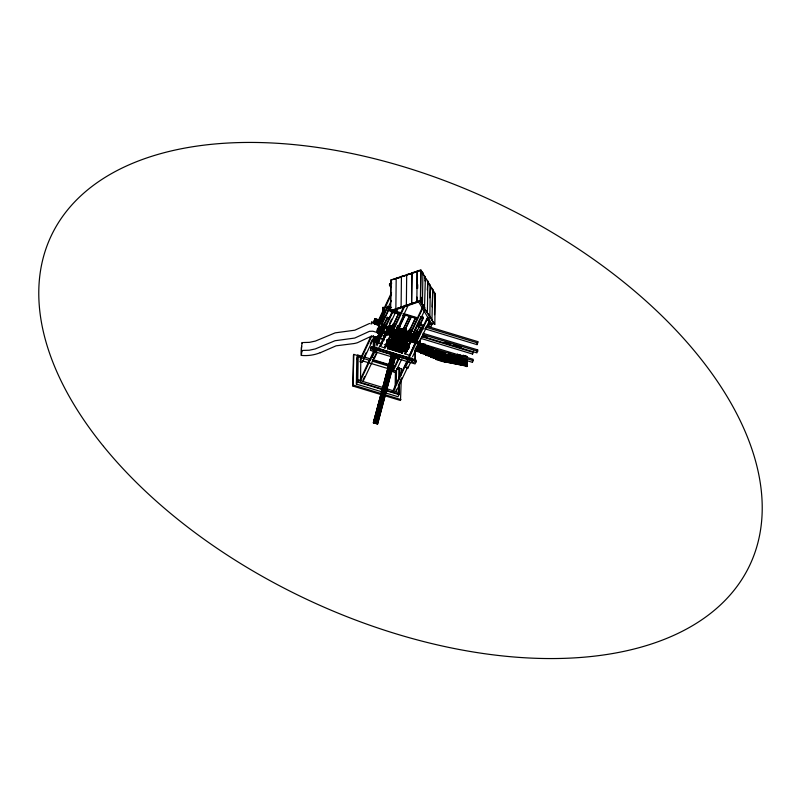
<?xml version="1.0" encoding="UTF-8"?>
<svg xmlns="http://www.w3.org/2000/svg" width="801" height="801" viewBox="0 0 801 801"><rect width="100%" height="100%" fill="white"/><g stroke="black" fill="none" stroke-linecap="round" stroke-linejoin="round"><path stroke-width="1.2" d="M381.466 394.723L352.921 386.062L353.421 355.344L353.862 354.392L359.809 356.205M352.921 386.062L353.862 354.392M356.375 384.1L356.805 357.216L357.807 355.093L357.787 381.636L356.375 384.1L382.538 392.039M360.49 380.715L360.861 357.677M391.579 356.805L370.442 350.397L371.364 346.773L374.147 347.354M371.364 346.773L370.442 350.397M392.46 354.913L371.334 348.505L371.774 346.633M373.216 349.957L374.518 347.734L376.891 348.455L375.889 350.778L373.216 349.957L373.446 335.559M373.636 323.564L373.677 321.161L374.968 319.319M374.277 337.271L374.097 348.075L376.78 348.886M374.488 324.075L374.568 319.269L378.753 320.59M374.518 347.734L374.688 336.6M377.201 342.337L374.788 341.466L377.211 342.167M374.798 341.016L377.221 341.637L374.838 340.836M377.181 341.206L374.848 340.315M377.191 340.675L374.858 339.784M377.201 340.145L374.818 339.354L377.241 340.055L382.488 328.79M375.108 321.191L378.723 322.352M378.743 321.041L375.178 320.04M375.138 319.529L378.753 320.52M378.472 338.062L374.898 336.901L374.738 347.374L415.168 359.649M376.951 344.75L377.071 337.341M377.291 323.744L377.331 321.281M381.727 323.804L388.395 309.637M383.369 316.345L382.327 316.025L383.058 307.334L384.1 307.654L383.979 315.043L382.938 314.723L383.058 307.334M383.098 332.665L383.088 333.336L383.819 324.645M383.389 315.113L383.429 312.65M383.479 309.627L384.1 307.654M381.396 346.853L384.63 347.834L390.277 335.459M386.983 332.355L380.315 346.523L386.472 333.446M387.243 318.668L387.263 317.326L389.346 317.957L389.326 319.299L387.243 318.668L383.539 326.538M378.422 326.838L387.424 307.724L387.444 306.382L389.526 307.013L389.506 308.355L379.454 329.722M402.112 351.669L387.884 347.163L387.644 349.016M428.515 322.112L428.465 325.707L431.138 326.518L432.16 323.053L430.938 322.683L418.663 301.907L392.35 310.968L391.128 310.598L390.488 311.599L389.086 309.997L389.106 308.455L391.549 307.334M389.476 285.416C389.807 281.311 388.896 287.249 391.078 286.968M389.266 308.125L389.086 309.997M390.488 311.599L390.948 280L421.016 270.327M390.678 311.539L390.708 310.007M392.039 333.887L392.059 332.545L384.921 347.714M389.626 317.867L392.71 310.938M397.346 308.735L396.305 313.521L393.631 312.71L393.671 310.307M401.762 358.988L395.404 372.505L392.88 371.734L392.901 370.102L398.207 358.838M393.511 335.819L393.501 336.49L394.142 333.176M393.661 328.841L388.074 326.958M395.854 309.266L396.195 278.187L405.196 275.774M395.153 387.844L395.434 370.873M396.175 391.549L396.215 389.126M396.285 384.27L396.545 368.51L399.409 369.651M387.033 328.14L397.807 331.414L397.867 330.242L393.702 328.971L393.732 327.449L389.176 326.097M395.063 356.595L397.747 357.406L397.787 355.003M398.798 313.171L392.13 327.349L398.798 313.171L395.564 312.19M384.921 392.76L398.007 396.735L398.998 394.603L398.968 385.081M399.058 379.023L399.248 367.589L399.268 378.132M399.148 385.411L398.998 394.603L385.922 390.638M401.101 307.454L401.441 276.375L410.442 273.962M400.941 373.466L401.441 368.84L397.867 367.749M385.041 395.804L400.5 400.5L401.281 378.663M401.341 374.978L401.441 368.84M401.912 353.351L402.172 350.267L387.864 345.952M405.046 315.073L398.377 329.241L405.046 315.073L409.351 316.375L402.683 330.553L409.351 316.375M415.619 341.907L409.461 355.374L405.156 353.682L410.793 341.687M406.347 305.652L406.688 274.573L412.695 272.961M408.38 340.335L408.37 341.006L409.011 337.692L401.872 352.861M410.462 333.947L398.167 330.022L410.512 333.847M410.472 333.416L398.177 329.501L410.523 333.246M398.147 329.061L410.482 332.886L398.137 329.141M411.133 316.926L404.475 331.093L411.133 316.926L415.449 318.227L408.78 332.395L414.938 318.938M411.934 272.761L411.594 303.839L411.934 272.761L417.942 271.149M411.073 339.664L411.093 338.322M415.359 348.445L415.138 360.53L414.247 362.412L411.574 361.601L411.624 358.007M413.136 334.688L413.106 336.03L413.907 333.036L417.481 334.117M411.574 361.601L412.455 359.719L415.138 360.53L415.108 350.127M413.066 339.384L415.489 340.085L415.619 332.255M416.13 341.196L394.032 334.137M416.92 297.111L416.84 302.027L417.181 270.948L420.855 269.967L420.365 300.685L422.027 303.849L422.127 297.702M415.939 362.042L415.779 359.989L415.939 362.042L415.048 363.934L393.922 357.516M420.325 345.982L420.044 352.36L415.889 351.098L416.099 348.315M417.061 288.51L417.181 270.948M416.059 350.718L416.28 347.053M416.55 347.143L416.49 350.738M416.67 347.173L416.61 350.778M417.661 288.35L417.721 284.665M417.421 334.838L418.222 331.844L418.202 333.186M422.317 328.03L417.551 326.588L417.581 325.246M417.481 345.121L417.391 351.118L417.361 345.081M417.551 326.588L418.352 323.594L424.3 325.396M418.342 345.271L418.202 351.369L418.222 345.231M418.943 351.489L419.043 345.481M419.063 351.519L419.163 345.521M419.424 340.405L418.773 344.16M420.125 325.026L420.165 322.563M411.444 303.479L420.515 301.046L420.976 270.257L422.928 272.941L422.437 303.659M419.764 351.729L419.864 345.732M419.884 351.769L419.984 345.772M420.225 351.979L420.245 345.852M419.814 344.48L420.505 338.252M420.715 324.956L420.755 322.493M415.028 341.236L420.845 328.861L420.865 327.519L422.948 328.15M423.108 318.558L423.128 317.206L421.046 316.575L421.026 317.917L423.108 318.558L415.699 334.297M426.973 312.11L421.296 303.599L421.336 301.136M425.301 348.035L425.031 354.412L420.865 353.151L420.986 345.942M421.807 297.261L421.296 303.599M420.865 353.151L421.146 346.773M421.046 352.77L421.306 346.713M421.576 346.793L421.476 352.79M421.686 346.823L421.596 352.83M422.407 353.071L422.407 345.842M422.367 353.171L422.407 343.539M423.228 353.321L423.268 343.689M429.446 316.245L423.769 307.734L423.809 305.271M423.188 353.421L423.389 343.719M424.93 280.951L425.401 277.076L422.838 273.562M423.929 353.531L424.029 347.534M424.14 347.574L423.999 353.662M424.5 307.985L425.401 277.076M424.75 353.782L424.971 344.31M424.961 347.824L424.82 353.912M425.031 354.412L425.231 347.904M430.307 348.886L430.007 356.465L425.852 355.193L425.962 347.994M425.852 355.193L426.142 347.624M426.022 354.823L426.302 347.564M427.323 289.992L427.874 281.211L424.67 276.826M426.573 347.644L426.452 354.843M408.961 358.227L426.983 319.939L427.003 318.307L428.695 318.818M426.693 347.684L426.573 354.883M427.384 311.929L427.874 281.211M427.394 355.123L427.384 345.581M427.354 355.223L427.504 345.621M428.555 319.709L428.595 317.306M428.285 348.275L428.165 355.474L428.185 349.336M429.736 297.822L430.347 285.336L427.143 280.961M429.026 348.385L428.986 355.714L429.146 348.425M428.465 325.707L429.466 323.394L429.536 319.068M429.857 316.065L430.347 285.336M429.847 348.635L429.807 355.964L429.967 348.675M430.007 356.465L430.227 348.755M435.283 350.938L434.993 358.518L430.828 357.246L430.968 348.846M430.828 357.246L431.138 348.475M431.008 356.876L431.308 348.415M431.669 349.727L431.509 357.026L431.559 349.697M432.129 306.863L432.82 289.471L429.616 285.096M431.919 320.38L432.82 289.471M432.49 349.977L432.33 357.276L432.37 349.947M433.161 349.086L433.191 357.426M433.151 357.526L433.281 349.126M429.466 323.394L431.839 324.115L434.192 323.494M434.012 357.677L434.012 350.438M434.542 314.683L434.883 293.797L432.32 290.292M433.962 357.767L434.122 350.478M431.599 319.949L434.803 324.325L435.293 293.607L432.089 289.221M434.713 357.887L434.823 350.688M434.943 350.728L434.783 358.017M434.993 358.518L435.123 350.117M440.23 351.909L439.919 360.68L435.754 359.419L435.894 351.018M435.754 359.419L436.064 350.638M435.934 359.038L436.215 351.779M436.365 359.068L436.495 350.668M436.615 350.698L436.435 359.198M437.186 359.309L437.316 350.908M437.436 350.948L437.256 359.439M437.997 359.559L438.137 351.158M438.257 351.198L438.077 359.689M438.818 359.809L438.908 351.499M439.068 351.449L438.888 359.939M439.749 360.09L439.729 351.749M439.709 360.19L439.769 351.659M439.919 360.68L439.979 357.086M440.099 360.31L440.16 351.779M445.436 353.481L445.126 362.262L440.961 361.001L441.091 352.6M440.961 361.001L441.271 352.22M441.141 360.62L441.431 352.16M441.701 352.24L441.691 360.68M441.641 360.77L441.822 352.28M442.502 360.931L442.522 352.49M442.462 361.021L442.643 352.53M443.333 352.74L443.323 361.181M443.273 361.271L443.454 352.78M444.144 361.421L444.154 352.991M444.094 361.521L444.235 353.121M444.955 361.672L444.976 353.241M444.915 361.772L445.096 353.271M445.126 362.262L445.356 353.351M450.893 355.674L450.603 363.253L446.437 361.992L446.558 354.783M446.437 361.992L446.738 354.412M446.618 361.611L446.898 354.352M447.288 354.473L447.128 361.762L447.168 354.432M448.099 354.713L447.939 362.012L447.979 354.683M448.89 353.862L448.76 362.262L448.8 354.933M449.751 354.012L449.581 362.513L449.641 353.982M450.432 355.424L450.392 362.753L450.552 355.464M450.603 363.253L450.743 354.853M456.25 356.645L456.029 364.355L451.864 363.093L452.004 354.693M451.864 363.093L452.165 355.514M452.044 362.713L452.325 355.464M452.595 355.544L452.545 362.873L452.705 355.574M453.406 355.784L453.366 363.123L453.526 355.824M454.067 363.334L454.267 353.641L454.187 363.364M454.998 356.375L455.048 363.524M455.048 356.285L454.928 363.484M455.699 363.824L455.819 356.625L455.749 363.734M457.451 354.603L461.787 355.484L461.456 365.466L457.291 364.205L457.411 357.006M457.291 364.205L457.621 354.222M457.471 363.824L457.792 354.162M458.022 363.884L457.952 357.937M457.972 363.974L458.002 357.847M458.833 364.135L458.813 358.097M458.793 364.225L458.933 358.127M459.654 364.375L459.644 354.843M459.614 364.475L459.814 354.783M460.475 364.625L460.455 358.588M460.425 364.725L460.565 358.628M461.126 364.936L461.266 358.838L461.176 364.835M461.456 365.466L461.566 358.267M467.153 360.2L466.883 366.568L462.718 365.306L462.818 359.309M462.718 365.306L462.988 358.928M462.898 364.936L463.158 358.868M463.449 364.986L463.419 358.958M463.399 365.086L463.539 358.988M464.099 365.296L464.24 359.198M464.22 365.336L464.36 359.238M464.96 365.446L465.061 359.449M465.181 359.489L465.041 365.576M465.781 365.697L465.872 359.699M465.992 359.739L465.852 365.827M466.593 365.947L466.693 359.949M466.813 359.979L466.673 366.077M466.883 366.568L467.083 360.06M417.732 345.732L472.45 362.342L472.47 360.991M421.436 338.563L472.58 354.082L472.6 352.74M472.45 362.342L473.251 359.339L419.724 343.098M472.58 354.082L473.381 351.088M424.69 328.75L477.026 344.64L477.827 341.637L426.683 326.117M422.177 336.29L476.895 352.891L477.666 351.238L477.696 349.897L422.978 333.286M477.026 344.64L477.827 341.637M301.416 347.744L301.416 347.664A40.931 2.533 -84.4 0 0 301.306 351.299L301.296 351.949A40.931 2.533 -84.4 0 0 301.296 355.374L301.296 355.404A32.771 26.093 0.9 0 0 320.21 352.69M301.526 347.494L301.637 346.352M302.087 343.269L302.107 342.458L301.526 347.574A39.629 2.453 -84.4 0 0 301.426 353.682L301.436 353.802M301.957 351.148L301.987 350.327L301.326 355.394M375.158 321.261L378.673 322.523M374.648 339.474L374.868 338.733L377.251 339.464M374.608 342.167L374.828 341.616M391.909 353.011L373.296 422.788L377.581 423.999L396.195 354.232L391.909 353.011L398.447 355.003L397.747 357.406M373.416 422.738L392.029 352.961M373.566 422.758L392.18 352.991M392.45 353.071L373.867 422.868L392.42 353.081M375.589 423.369L394.202 353.601L375.469 423.339M376.41 423.619L394.903 353.812L376.29 423.589M396.105 354.182L377.581 423.999M415.589 333.536L415.369 334.087M415.499 336.78L398.147 331.334L397.967 329.191L409.191 332.595M412.455 359.719L414.948 360.009M415.268 353.892L415.038 354.442M434.182 323.684L434.342 323.163M370.873 323.894L371.764 322.012L371.734 323.734L371.764 322.012L374.107 322.723M374.978 319.128L375.108 324.085L377.501 324.816M356.775 359.138L358.187 356.866L369.912 360.43M360.12 359.259L370.883 336.39M376.71 324.005L391.549 292.465M360.25 360.55L371.914 335.769M377.211 324.505L382.508 313.241M383.569 310.988L391.519 294.097M377.381 324.605L382.508 313.702M382.327 316.025L382.938 314.723M378.362 325.206L382.467 316.485M378.452 325.496L387.444 306.382M363.864 357.426L365.987 352.921M370.222 343.909L372.345 339.414M380.495 322.122L383.058 316.665M377.661 329.031L379.444 325.266L377.702 330.172A39.629 8.1 -73.1 0 0 377.541 332.956M373.907 337.662L362.252 362.442L359.719 361.672M388.215 307.254L391.399 300.495M374.898 336.901L378.422 338.162M381.586 323.874L385.291 316.005M387.934 310.387L389.526 307.013M374.798 340.485L377.221 341.106M356.405 382.177L357.817 379.904L383.609 387.734M382.508 327.439L377.211 338.693L374.838 338.052L377.261 338.763M387.263 317.326L383.559 325.196L381.316 324.385M377.121 340.635L382.257 329.742L378.583 328.66M378.743 338.633L380.285 335.369M377.081 343.419L383.749 329.251L384.34 329.431L384.39 326.648L383.789 326.468M359.929 380.325L373.717 351.038M376.891 344.28L392.79 310.498M377.671 343.599L379.213 340.335M385.091 328.29L386.683 324.926M360.44 380.825L374.457 351.028M376.87 345.912L393.822 309.877M393.631 312.71L394.933 310.478L397.306 311.199M362.993 379.964L364.585 376.58M389.486 323.654L391.609 319.148M362.963 381.596L376.74 352.31M378.332 348.936L395.293 312.891M374.598 357.997L377.291 352.28L374.908 351.559L372.215 357.276L371.604 357.106L374.598 357.997L373.977 357.827M393.551 328.29L403.654 306.823M384.63 347.834L390.788 334.758M393.521 330.012L405.216 305.161M385.411 347.974L391.529 334.978M388.024 346.182L392.61 336.43M387.884 347.244L402.152 351.569M387.494 348.605L394.122 334.518M396.195 330.833L408.43 304.851M398.117 330.723L413.236 335.128L398.117 330.653M410.392 332.936L422.578 307.033M402.122 351.138L387.894 346.633L402.162 351.048M392.88 371.734L399.238 358.217M410.362 334.568L423.088 307.544M402.362 353.121L408.991 339.033L419.394 342.197M410.462 339.063L421.046 316.575M404.976 351.329L407.008 346.993M412.475 335.259L419.143 321.081M410.442 340.415L424.55 310.558M404.445 353.752L410.563 340.745M405.146 354.062L410.783 342.067M415.188 334.077L417.301 329.581M419.954 323.954L423.128 317.206M413.046 339.914L414.638 336.55M415.499 336.53L398.157 331.083L416.68 337.111M415.489 337.301L386.943 328.56M415.529 337.662L386.933 329.091M415.519 338.182L386.933 329.622L411.904 337.271M414.517 341.016L420.865 327.519M415.459 339.414L386.903 331.003M434.743 298.773L434.603 297.571M392.56 391.509L406.868 361.101M407.929 358.848L427.003 318.307M393.591 390.888L407.899 360.48M404.905 367.208L405.516 367.389L408.21 361.662L410.593 362.382L407.899 368.11L404.905 367.208L407.288 362.152M398.267 385.521L401.972 377.641M396.115 391.659L407.779 366.878M412.545 356.745L418.382 344.36M419.434 342.107L429.506 320.7L426.983 319.939M420.205 342.758L420.034 342.167M421.026 343.549L425.291 344.3L425.181 344.81M433.231 347.794L434.042 348.035M449.611 352.871L448.96 352.57M476.915 351.549L477.696 349.897M377.732 336.39L379.314 333.146L377.281 337.992L371.233 336.25L357.446 342.708A27.164 21.637 0.9 0 1 353.972 343.559L336.09 345.822L320.25 352.76M422.928 272.941L421.216 271.339M420.475 300.976L424.91 307.794M426.653 311.679L432.33 320.19M429.126 315.814L434.803 324.325M374.828 339.103L378.432 340.165M415.499 336.971L386.953 328.31M415.449 339.854L413.066 339.133M395.834 354.102L377.071 423.849M389.506 283.884L391.779 283.093M369.601 323.454L354.853 330.192L335.168 332.856L315.384 341.076L309.396 342.357L303.369 342.528M418.252 271.058L420.094 270.568M413.296 272.801L418.092 271.509M395.754 278.708L390.948 280L390.447 310.718L396.455 309.106M397.546 278.227L401.151 277.256M416.69 301.667L420.365 300.685L390.447 310.718L401.701 307.294M406.197 305.291L417.441 301.867M400.951 307.093L412.195 303.679M395.694 308.906L406.948 305.491M303.239 350.407L309.266 350.227L315.254 348.946L335.038 340.725L354.733 338.062L369.481 331.324L372.815 331.214L379.694 333.286M407.278 367.929L407.899 368.11M387.424 307.724L389.506 308.355M394.523 310.818L400.75 312.71M403.123 313.431L417.401 317.757M396.645 312.14L400.74 313.381M403.113 314.102L417.391 318.428M388.395 310.017L392.7 311.329M397.747 313.952L400.13 314.673M402.502 315.404L404.885 316.125M408.45 317.206L410.833 317.927M414.397 319.008L416.78 319.729M429.346 323.824L432.029 324.635M384.049 310.438L384.65 310.618L384.6 313.401L384.009 313.221M418.332 324.936L423.088 326.377M425.471 327.098L477.807 342.988M420.845 328.861L422.928 329.501M375.148 318.748L378.763 319.819M392.991 324.165L395.414 324.866M397.747 325.606L400.17 326.317M403.694 327.409L406.117 328.12M409.641 329.221L412.064 329.922M393.031 324.315L395.414 325.046M397.787 325.767L400.17 326.488L397.747 325.857M403.734 327.569L406.117 328.29M412.064 330.092L409.681 329.371L412.064 330.172M392.991 324.415L395.414 325.116M403.694 327.659L406.117 328.37M395.404 325.566L393.021 324.846L395.404 325.647M397.787 326.287L400.16 327.018L397.737 326.387M403.734 328.1L406.107 328.821M409.671 329.902L412.054 330.623L409.631 329.992M403.684 328.19L406.107 328.891M393.021 325.376L395.394 326.097L392.971 325.466M403.724 328.62L406.097 329.351M409.671 330.433L412.044 331.153M375.128 320.06L378.743 321.121M403.674 328.72L406.097 329.421M408.43 330.242L412.044 331.224M422.958 334.638L477.666 351.238M378.733 321.571L375.118 320.58L378.733 321.652M391.819 325.546L394.202 326.267L391.769 325.637M402.523 328.79L406.087 329.872L402.482 328.891M408.47 330.593L410.853 331.324M396.535 327.078L398.958 327.789M408.43 330.693L410.843 331.394M391.809 326.067L394.192 326.788M396.565 327.519L398.948 328.24M402.513 329.321L406.087 330.402M408.46 331.123L410.843 331.844M389.386 325.446L394.192 326.868M406.077 330.483L396.525 327.609L406.077 330.653M408.42 331.224L410.843 331.924M389.386 325.516L394.182 327.038M408.42 331.294L410.833 332.095M423.429 335.919L426.993 337.011M444.835 342.417L450.783 344.23M453.156 344.951L461.486 347.474M389.386 325.767L394.142 327.209M396.515 327.939L410.793 332.265M381.286 323.694L384.71 324.705M398.147 328.821L410.533 332.545L410.502 334.077L412.525 334.688M381.326 323.854L384.71 324.956M389.216 326.247L393.722 327.689L389.176 326.347M381.276 323.944L384.66 324.976M388.084 326.438L393.722 328.22L388.034 326.528M381.276 324.475L383.529 325.236M413.887 334.377L417.461 335.459M422.217 336.911L473.361 352.43M381.306 324.906L383.559 325.596M381.266 325.006L383.559 325.667M388.024 327.058L393.712 328.75M375.118 323.334L378.152 324.255M377.511 324.285L375.068 323.654L377.511 324.365M388.285 327.559L397.817 330.633L388.245 327.649M393.481 329.451L396.605 330.392M388.275 328.09L397.857 331.073L387.033 327.889M375.068 324.185L377.501 324.896M398.107 331.173L415.549 336.44M387.073 327.969L397.857 331.244M379.814 326.397L382.227 327.098L379.804 326.468M386.943 328.64L411.924 336.22M379.804 326.918L382.227 327.629L379.804 326.998M386.933 329.161L411.914 336.75M379.794 327.449L382.217 328.16M379.794 327.529L382.167 328.25M382.207 328.68L379.784 327.979L382.157 328.78M415.509 338.793L386.923 330.142L411.894 337.802M382.197 329.211L379.774 328.51L382.197 329.381M379.774 328.831L382.147 329.551M386.903 331.193L410.733 338.392M378.623 328.821L382.187 329.902M386.943 331.344L410.733 338.563M413.106 339.284L415.489 340.014M378.573 328.911L382.187 329.982M385.712 331.083L409.541 338.282M377.421 328.991L382.177 330.433M385.742 331.514L391.689 333.316M394.072 334.037L408.34 338.372M410.723 339.093L415.479 340.535M377.371 329.081L382.177 330.503M385.702 331.604L391.689 333.396M377.411 329.511L382.167 330.963M383.709 331.364L408.34 338.903M377.371 329.611L382.167 331.033M385.692 332.135L390.498 333.566M394.022 334.658L414.277 340.785M377.401 330.042L380.976 331.123L377.361 330.132M394.052 335.098L408.33 339.424M420.425 343.178L382.658 331.724L382.778 324.325L382.047 333.016L473.221 360.68M377.391 330.573L380.966 331.654M408.32 339.954L394.042 335.629L408.32 340.035M377.351 330.663L380.966 331.734M377.391 330.823L380.956 331.904M386.573 333.717L392.35 335.469M394.042 335.869L408.32 340.205M413.006 341.737L418.783 343.489M427.043 345.912L429.126 346.543M377.341 330.993L380.916 332.075M393.992 336.05L408.27 340.375M377.341 331.183L380.956 332.245M392.8 335.879L408.31 340.555M377.341 331.434L380.946 332.495M384.47 333.596L386.893 334.307M392.8 336.13L408.31 340.805M377.341 331.514L380.906 332.595M377.331 331.964L380.946 332.946M386.883 334.828L384.47 334.127L386.843 334.928M408.3 341.326L392.79 336.65L408.25 341.426M377.331 332.035L379.704 332.755M377.321 332.485L379.744 333.196M384.46 334.658L386.883 335.359M391.589 336.82L408.29 341.777M391.589 336.901L407.058 341.586M377.361 332.926L379.734 333.717M407.088 342.027L391.629 337.251L407.048 342.117M377.311 333.016L379.694 333.737M391.619 337.782L407.078 342.548M391.579 337.872L407.078 342.728M391.569 338.202L407.038 342.898M383.289 335.849L385.661 336.57M407.078 343.068L391.609 338.372L407.068 343.239M383.238 335.869L385.661 336.74L383.238 336.12M391.569 338.643L407.068 343.319M391.599 339.073L409.441 344.49L391.559 339.173M391.589 339.604L409.431 345.021L391.549 339.704M391.549 339.774L409.391 345.191M387.964 339.674L409.371 346.212M387.964 339.754L409.411 346.322M387.954 340.004L409.361 346.503M382.007 338.382L384.43 339.093M387.954 340.195L409.401 346.673M378.483 337.531L376.1 336.74L378.432 337.632M382.047 338.543L384.42 339.344M386.803 339.984L409.401 346.923M382.007 338.633L384.38 339.434M386.763 340.085L409.361 347.013M382.037 339.073L384.42 339.864L381.997 339.163M386.793 340.515L409.391 347.454M386.753 340.605L409.351 347.544M386.783 341.046L404.625 346.453M407.008 347.183L409.391 347.904L406.958 347.274M386.743 341.136L404.625 346.533M386.783 341.566L404.615 346.983M386.733 341.667L404.615 347.063M416.23 350.658L420.155 351.849M463.058 364.876L467.063 366.197M377.251 339.213L374.828 338.663L377.251 339.284M386.773 342.097L404.615 347.514L386.723 342.197M421.206 352.71L425.211 354.032M457.631 363.764L461.636 365.086M386.763 342.347L404.605 347.764M374.828 338.913L377.201 339.634M386.723 342.518L404.565 347.934M386.723 342.708L404.605 348.105M426.192 354.763L430.187 356.085M452.205 362.663L456.21 363.984M386.713 342.958L408.17 349.436M386.713 343.038L408.12 349.536M431.168 356.815L435.173 358.137M446.778 361.551L450.783 362.873M374.808 339.874L377.231 340.585M389.086 344.21L406.968 349.606M389.086 344.29L406.928 349.707M389.076 344.74L406.958 350.137M436.094 358.978L440.019 360.17M441.301 360.56L445.296 361.882M389.076 344.81L406.918 350.227M385.501 344.18L406.948 350.668M385.501 344.26L406.908 350.758M389.056 345.792L406.938 351.188M379.584 343.058L381.967 343.779M385.491 344.75L406.938 351.369M374.778 341.787L377.161 342.508M379.534 343.228L381.917 343.959M384.3 344.68L406.898 351.539M387.904 346.102L402.172 350.438L387.854 346.202M387.874 347.694L402.152 352.019L387.834 347.784M387.824 348.315L402.132 352.8M387.814 348.635L402.092 352.971M376.53 348.075L395.564 353.852M397.937 354.573L412.215 358.908M395.954 354.703L398.638 355.514M371.744 348.165L374.127 348.886M376.5 349.606L391.969 354.302M397.917 356.105L412.185 360.44M397.156 356.345L412.415 360.971M361.732 356.205L357.807 355.093L357.376 381.977L382.347 389.556M364.075 356.916L370.893 359.068M372.285 359.409L389.917 364.835M392.3 365.566L395.724 366.528M374.087 360.53L388.355 364.866M372.255 361.141L388.665 366.117M392.18 367.188L394.533 367.899M362.132 360.76L388.295 368.7M391.268 369.611L396.024 371.053M385.952 388.445L399.028 392.69M357.787 381.636L382.407 389.106M385.922 390.177L398.818 394.092M353.371 385.111L381.917 393.782M384.29 394.503L400.941 399.559M422.427 273.752L423.709 275.504M424.9 277.887L426.182 279.639M428.014 282.903L429.296 284.655M430.487 287.038L431.769 288.791M377.231 337.952L377.251 337.972A40.931 8.37 -73.1 0 1 377.181 337.401M420.475 300.425L421.726 302.548M422.968 304.66L424.22 306.773M428.575 314.172L430.447 317.346M377.271 331.033A40.931 8.37 -73.1 0 1 377.331 330.292M374.848 337.531L378.462 338.593L374.888 337.511M375.148 318.998L378.763 320.06L375.148 319.078M393.261 353.321L374.618 423.098L393.231 353.331M463.048 355.334L467.213 356.595L463.048 355.334M409.421 345.621L387.974 339.143L409.381 345.722M103.519 446.347A386.162 219.834 25.2 0 0 727.839 597.506A386.162 219.834 25.2 0 0 370.142 157.637A386.162 219.834 25.2 0 0 103.519 446.347"/></g></svg>
